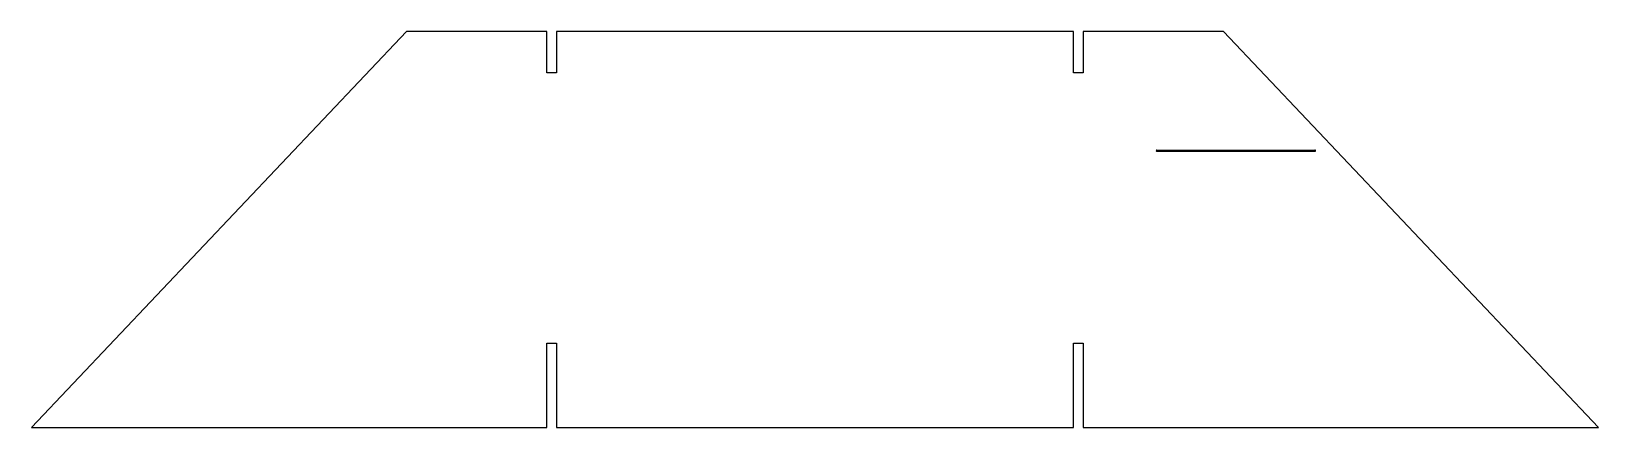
# Model space of a CAD drawing. Header units: millimetres. Extents: x -50 to 50, y -13 to 13.
import ezdxf

# ---------------------------------------------------------------- set-up
doc = ezdxf.new("R2010")
doc.units = ezdxf.units.MM
doc.layers.get('0').update_dxf_attribs({"linetype": 'CONTINUOUS'})

msp = doc.modelspace()

# ---------------------------------------------------------------- linework, layer by layer
for p, q in [((-26.08, 12.65), (-50.05, -12.65)), ((-17.13, 12.65), (-26.08, 12.65)), ((-17.13, 10), (-17.13, 12.65)), ((16.51, 12.65), (-16.51, 12.65)), ((-16.51, 12.65), (-16.51, 10)), ((16.51, 10), (16.51, 12.65)), ((26.08, 12.65), (17.13, 12.65)), ((17.13, 12.65), (17.13, 10)), ((50.05, -12.65), (26.08, 12.65)), ((-16.51, 10), (-17.13, 10)), ((17.13, 10), (16.51, 10)), ((21.83, 5.07), (31.93, 5.07)), ((31.93, 4.99), (21.83, 4.99)), ((-17.13, -12.65), (-17.13, -7.26)), ((-17.13, -7.26), (-16.51, -7.26)), ((-16.51, -7.26), (-16.51, -12.65)), ((16.51, -12.65), (16.51, -7.26)), ((16.51, -7.26), (17.13, -7.26)), ((17.13, -7.26), (17.13, -12.65)), ((-50.05, -12.65), (-17.13, -12.65)), ((-16.51, -12.65), (16.51, -12.65)), ((17.13, -12.65), (50.05, -12.65))]:
    msp.add_line(p, q)
for centre, start, end in [((21.83, 5.03), 90, 270), ((31.93, 5.03), -90, 90)]:
    msp.add_arc(centre, 0.0375, start, end)

doc.saveas('drawing.dxf')
